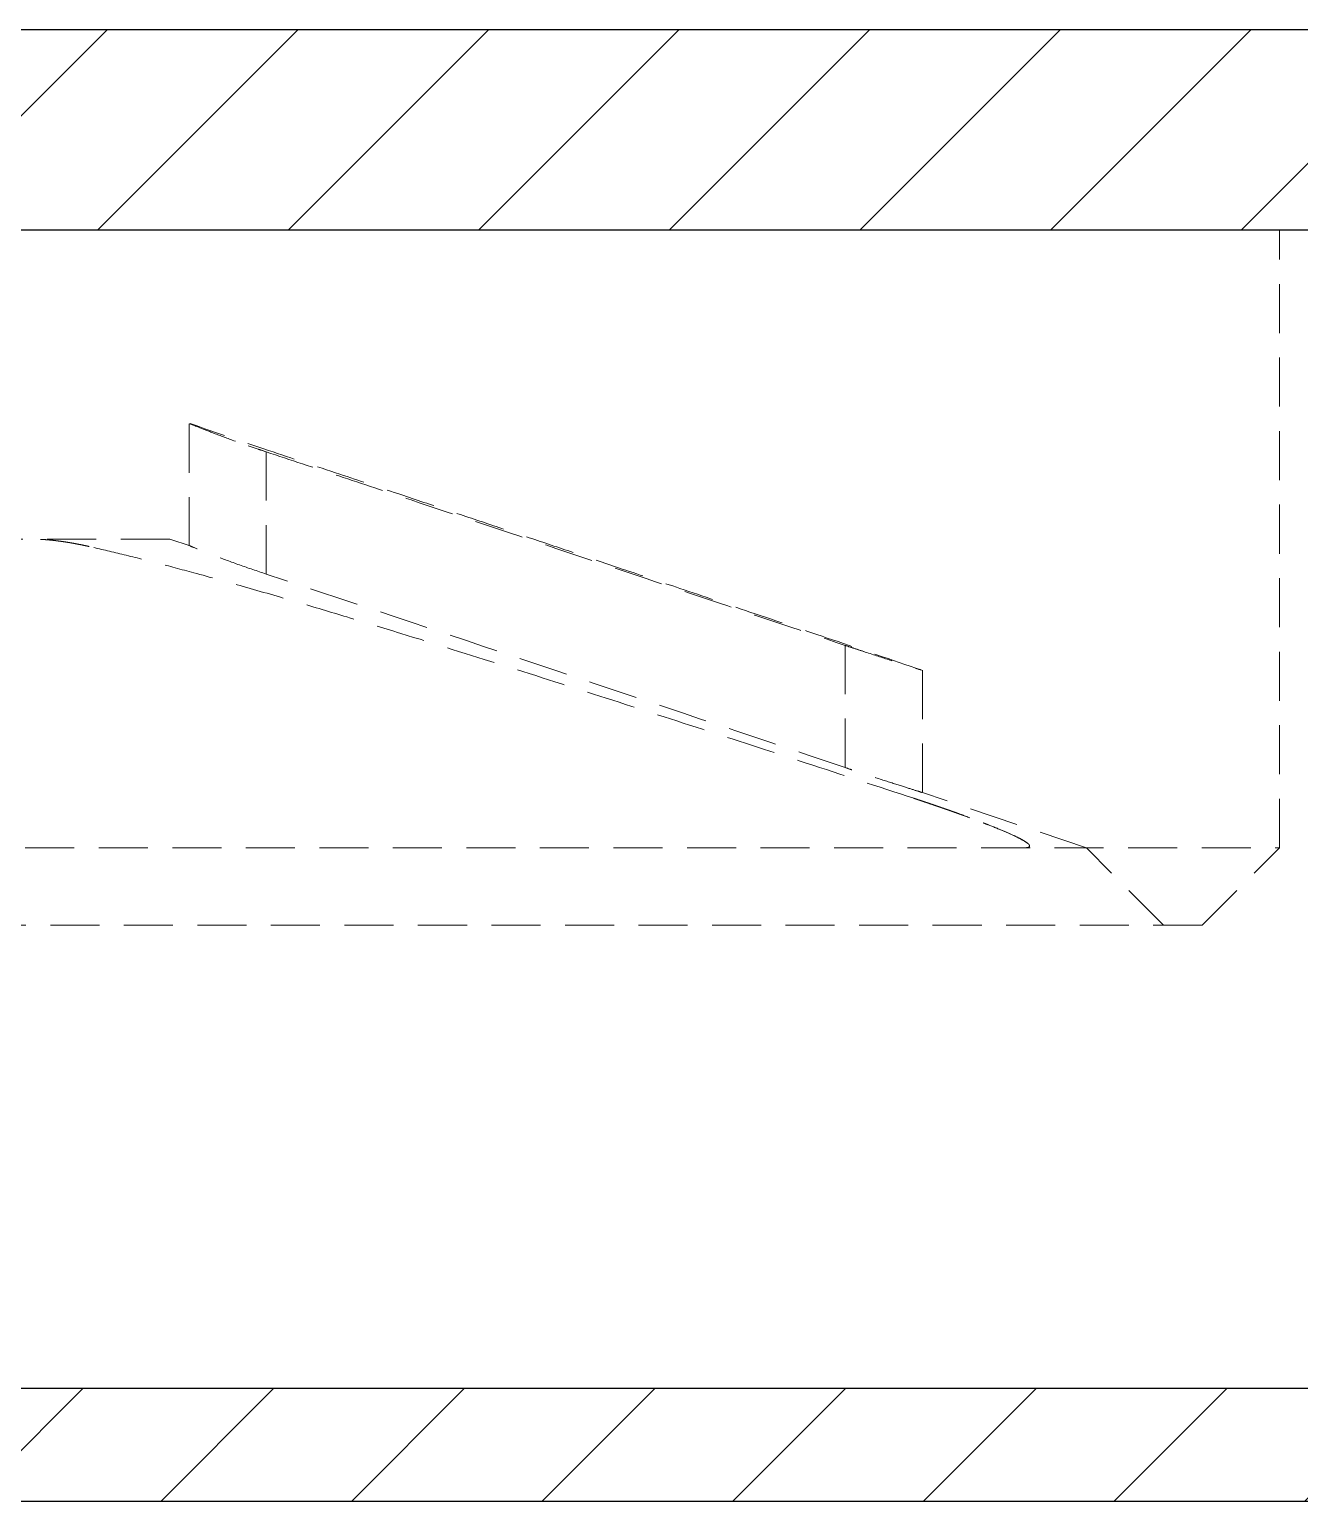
# Model space of a CAD drawing. Header units: millimetres. Extents: x 49 to 161, y 48 to 86.
# Drawn here: x 108.54 to 141.45, y 47.73 to 85.86 of the extents above; entities that cross this region are included whole.
import ezdxf

# ---------------------------------------------------------------- set-up
doc = ezdxf.new("R2010")
doc.units = ezdxf.units.MM
doc.linetypes.add('HIDDEN', pattern=[1.905, 1.27, -0.635])

msp = doc.modelspace()

# ---------------------------------------------------------------- hatches: boundary and pattern name
h = msp.add_hatch()
h.set_pattern_fill('ANSI31', color=256, scale=1.1)
h.paths.add_polyline_path([(160.714, 85.863), (48.692, 85.863), (48.692, 47.73), (160.714, 47.73)])
h.paths.add_polyline_path([(102.175, 80.663), (102.175, 82.663), (107.175, 82.663), (107.175, 80.663), (157.175, 80.663), (157.175, 50.663), (52.175, 50.663), (52.175, 80.663)], flags=16)

# ---------------------------------------------------------------- linework, layer by layer
at = {"color": 7, "linetype": 'Continuous', "lineweight": 25}
for p, q in [((157.175, 80.663), (52.175, 80.663)), ((52.175, 50.663), (157.175, 50.663))]:
    msp.add_line(p, q, dxfattribs=at)
at = {"color": 7, "linetype": 'HIDDEN', "lineweight": 18}
for p, q in [((140.925, 64.663), (140.925, 80.663)), ((112.675, 75.649), (112.675, 72.484)), ((114.675, 74.92), (114.208, 75.08)), ((114.675, 71.755), (114.675, 74.92)), ((112.175, 72.663), (107.175, 72.663)), ((112.701, 72.486), (112.175, 72.663)), ((129.675, 66.742), (129.675, 69.907)), ((129.675, 66.742), (129.675, 69.907)), ((131.675, 66.095), (131.675, 69.269)), ((135.925, 64.663), (131.648, 66.104)), ((68.425, 64.663), (140.925, 64.663)), ((137.925, 62.663), (135.925, 64.663)), ((138.925, 62.663), (140.925, 64.663)), ((138.925, 62.663), (70.425, 62.663))]:
    msp.add_line(p, q, dxfattribs=at)
msp.add_lwpolyline([(48.692, 85.863), (160.714, 85.863), (160.714, 47.73), (48.692, 47.73)], close=True)
for points, knots in [([(112.701, 75.649), (112.696, 75.651), (112.682, 75.657), (112.878, 75.576), (113.249, 75.427), (113.791, 75.223), (114.298, 75.046), (114.601, 74.945), (114.675, 74.92)], [0, 0, 0, 0, 0.1025119, 0.2948062, 0.4926029, 0.703495, 0.9276944, 1, 1, 1, 1]), ([(131.648, 69.269), (130.88, 69.531), (129.401, 70.035), (127.314, 70.736), (125.499, 71.347), (123.997, 71.853), (122.718, 72.283), (121.558, 72.673), (120.418, 73.056), (119.261, 73.444), (117.981, 73.873), (116.467, 74.38), (114.669, 74.976), (113.379, 75.419), (112.701, 75.652)], [0, 0, 0, 0, 0.121755, 0.234488, 0.330278, 0.409125, 0.472409, 0.53263, 0.592783, 0.652868, 0.715865, 0.795219, 0.892564, 1, 1, 1, 1]), ([(114.675, 74.92), (115.3, 74.713), (115.926, 74.506), (117.177, 74.091), (117.802, 73.882), (119.677, 73.257), (120.927, 72.84), (123.427, 72.003), (124.677, 71.584), (127.176, 70.746), (128.425, 70.328), (129.675, 69.907)], [0, 0, 0, 0, 0.125, 0.125, 0.25, 0.25, 0.5, 0.5, 0.75, 0.75, 1, 1, 1, 1]), ([(110.083, 72.469), (110.043, 72.478), (109.963, 72.496), (109.843, 72.52), (109.723, 72.544), (109.603, 72.565), (109.484, 72.584), (109.365, 72.602), (109.247, 72.617), (109.13, 72.631), (109.015, 72.642), (108.876, 72.652), (108.715, 72.661), (108.597, 72.662), (108.538, 72.663)], [0, 0, 0, 0, 0.075011, 0.150019, 0.225022, 0.300025, 0.375028, 0.450029, 0.52503, 0.600034, 0.675037, 0.750037, 0.875018, 1, 1, 1, 1]), ([(131.453, 65.946), (130.523, 66.251), (128.753, 66.832), (126.097, 67.697), (123.485, 68.541), (120.824, 69.389), (118.584, 70.09), (116.803, 70.633), (115.444, 71.039), (114.121, 71.423), (112.906, 71.761), (111.857, 72.039), (110.953, 72.268), (110.367, 72.403), (110.083, 72.469)], [0, 0, 0, 0, 0.1313716, 0.2499775, 0.3749584, 0.4999329, 0.624901, 0.6900003, 0.7498686, 0.8152608, 0.874862, 0.9192491, 0.9609257, 1, 1, 1, 1]), ([(114.675, 71.755), (114.438, 71.834), (113.966, 71.993), (113.342, 72.225), (112.9, 72.4), (112.679, 72.493), (112.695, 72.486), (112.701, 72.484)], [0, 0, 0, 0, 0.230894, 0.4619, 0.689362, 0.90369, 1, 1, 1, 1]), ([(129.675, 66.742), (127.176, 67.581), (124.677, 68.419), (119.677, 70.092), (117.177, 70.928), (114.675, 71.755)], [0, 0, 0, 0, 0.5, 0.5, 1, 1, 1, 1]), ([(129.675, 69.907), (129.908, 69.83), (130.375, 69.674), (130.996, 69.474), (131.439, 69.334), (131.666, 69.263), (131.652, 69.268), (131.648, 69.269)], [0, 0, 0, 0, 0.229144, 0.458522, 0.681074, 0.89287, 1, 1, 1, 1]), ([(130.162, 69.746), (130.074, 69.775), (129.915, 69.826), (129.749, 69.882), (129.675, 69.907)], [0, 0, 0, 0, 0.554745, 1, 1, 1, 1]), ([(131.648, 66.103), (131.654, 66.101), (131.671, 66.096), (131.474, 66.157), (131.093, 66.278), (130.546, 66.453), (130.045, 66.618), (129.748, 66.717), (129.675, 66.742)], [0, 0, 0, 0, 0.0961659, 0.2960897, 0.4984755, 0.7080349, 0.9273465, 1, 1, 1, 1]), ([(134.296, 64.663), (134.309, 64.664), (134.334, 64.664), (134.365, 64.666), (134.392, 64.67), (134.414, 64.675), (134.432, 64.682), (134.444, 64.69), (134.451, 64.7), (134.453, 64.711), (134.451, 64.724), (134.443, 64.738), (134.431, 64.753), (134.414, 64.77), (134.392, 64.788), (134.366, 64.807), (134.334, 64.828), (134.299, 64.849), (134.258, 64.872), (134.162, 64.925), (133.973, 65.016), (133.642, 65.157), (133.247, 65.314), (132.882, 65.45), (132.582, 65.559), (132.365, 65.636), (132.142, 65.714), (131.914, 65.792), (131.684, 65.87), (131.53, 65.921), (131.453, 65.946)], [0, 0, 0, 0, 0.020842, 0.041685, 0.062528, 0.083372, 0.104216, 0.125059, 0.145901, 0.166744, 0.187587, 0.208431, 0.229275, 0.250118, 0.270961, 0.291803, 0.312646, 0.333489, 0.354334, 0.375177, 0.468854, 0.562537, 0.656225, 0.749918, 0.791598, 0.833279, 0.874961, 0.916643, 0.958323, 1, 1, 1, 1]), ([(131.453, 65.946), (131.494, 65.933), (131.575, 65.906), (131.698, 65.865), (131.82, 65.824), (131.941, 65.783), (132.061, 65.742), (132.181, 65.7), (132.299, 65.659), (132.416, 65.618), (132.531, 65.577), (132.645, 65.536), (132.756, 65.496), (132.866, 65.455), (132.973, 65.416), (133.078, 65.376), (133.18, 65.338), (133.28, 65.299), (133.48, 65.221), (133.76, 65.108), (134.067, 64.972), (134.293, 64.857), (134.401, 64.784), (134.442, 64.741), (134.454, 64.718), (134.452, 64.698), (134.435, 64.683), (134.404, 64.672), (134.359, 64.665), (134.317, 64.664), (134.296, 64.663)], [0, 0, 0, 0, 0.022068, 0.044137, 0.066207, 0.088277, 0.110348, 0.132419, 0.15449, 0.176561, 0.198632, 0.220702, 0.242772, 0.264842, 0.286913, 0.308983, 0.331053, 0.353122, 0.375191, 0.468881, 0.562566, 0.656242, 0.749911, 0.785639, 0.821367, 0.857094, 0.89282, 0.928547, 0.964275, 1, 1, 1, 1])]:
    msp.add_open_spline(points, degree=3, knots=knots, dxfattribs=at)

doc.saveas('drawing.dxf')
